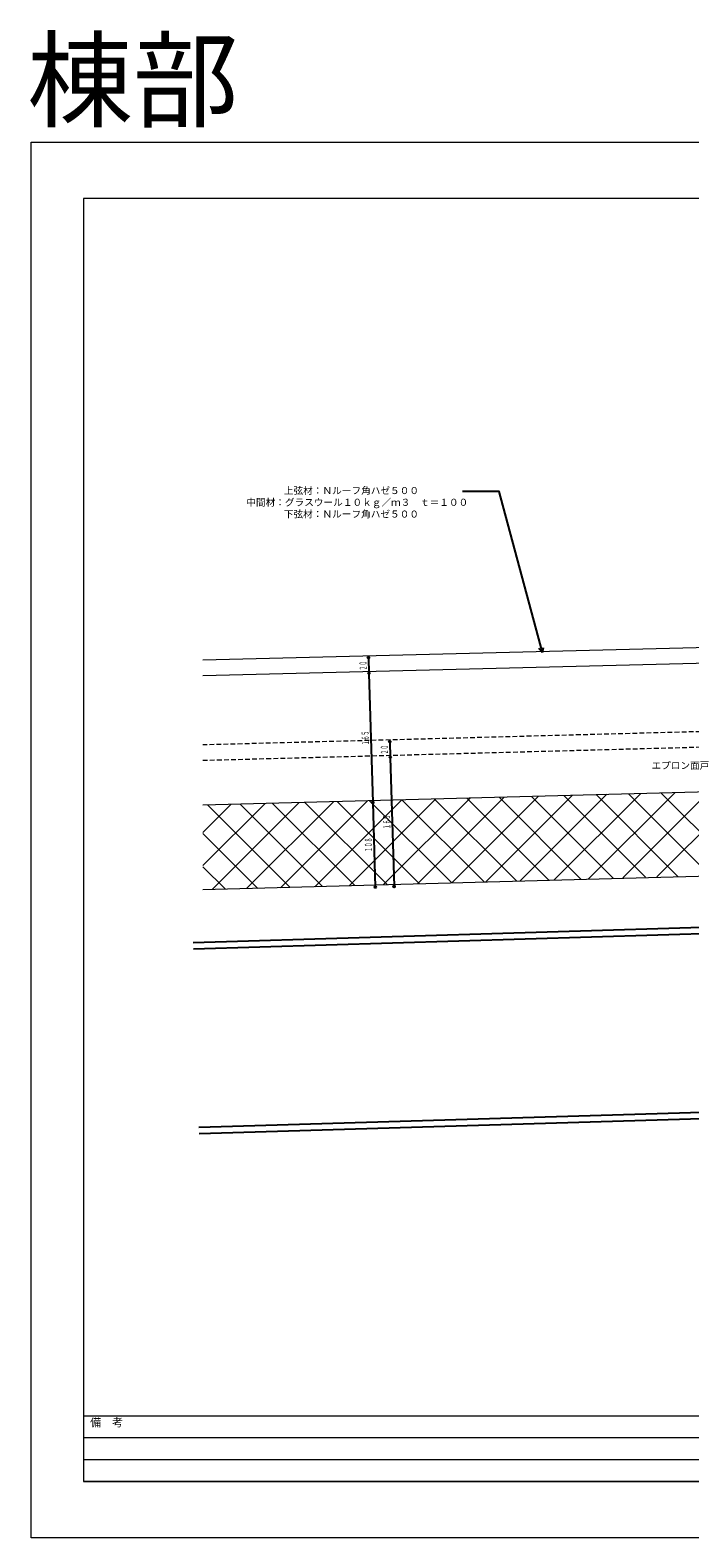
# Model space of a CAD drawing. Units: millimetres, scale not verified. Extents: x -1263 to 1258, y -891 to 1034.
# Drawn here: x -1263 to -421, y -891 to 1034 of the extents above; entities that cross this region are included whole.
import ezdxf
from ezdxf.enums import TextEntityAlignment as Align

# ---------------------------------------------------------------- set-up
doc = ezdxf.new("R2010")
doc.units = ezdxf.units.MM
doc.header["$LTSCALE"] = 3
doc.linetypes.add('DASHED2', pattern=[3, 2, -1])
for name, color, linetype, lineweight in [('0-0_補助1', 4, 'Continuous', 5), ('0-4_寸法線1', 5, 'Continuous', 25), ('0-6_名称1', 5, 'Continuous', 25), ('0-B_屋根1', 6, 'Continuous', 20), ('0-C_屋根2', 3, 'Continuous', 9), ('2-1_裏貼1', 2, 'Continuous', 18), ('4-3_H鋼2', 12, 'Continuous', 25), ('5-B_枠2', 4, 'Continuous', 5)]:
    doc.layers.add(name, color=color, linetype=linetype, lineweight=lineweight)
doc.layers.add('D-C_補助線1', color=4, linetype='Continuous')
doc.styles.add('Arial', font='')
doc.styles.add('ＭＳ ゴシック', font='')
doc.styles.get('Arial').set_extended_font_data('Arial')
doc.styles.get('ＭＳ ゴシック').set_extended_font_data('MS Gothic')

msp = doc.modelspace()

# ---------------------------------------------------------------- linework, layer by layer
at = {"layer": '0-0_補助1'}
for p, q in [((-1194.647, 819), (-1194.647, -819)), ((1191.647, 819), (-1194.647, 819)), ((-1194.647, -735), (1191.647, -735)), ((-1194.647, -763), (-320.3, -763)), ((-1194.647, -791), (-320.3, -791)), ((-1194.647, -819), (1191.647, -819)), ((1191.647, -819), (-1194.647, -819))]:
    msp.add_line(p, q, dxfattribs=at)
at = {"layer": '0-4_寸法線1'}
for p, q in [((-830.792, 232.772), (-830.196, 212.781)), ((-830.196, 212.781), (-825.28, 47.854)), ((-803.564, 125.535), (-802.968, 105.544)), ((-802.968, 105.544), (-798.052, -59.383)), ((-825.28, 47.854), (-822.062, -60.098))]:
    msp.add_line(p, q, dxfattribs=at)
for centre in [(-830.792, 232.772), (-830.196, 212.781), (-830.196, 212.781), (-803.564, 125.535), (-802.968, 105.544), (-802.968, 105.544), (-825.28, 47.854), (-825.28, 47.854), (-822.062, -60.098), (-798.052, -59.383)]:
    msp.add_circle(centre, 1.05, dxfattribs=at)
at = {"layer": '0-6_名称1'}
for q in [(-613.237, 244.408), (-607.442, 245.961)]:
    msp.add_line((-608.786, 239.389), q, dxfattribs=at)
msp.add_lwpolyline([(-608.786, 239.389), (-663.9, 445.077), (-710.73, 445.077)], dxfattribs=at)
at = {"layer": '0-B_屋根1'}
for p, q in [((-357.42, 246.881), (-1042.062, 229.455)), ((-356.824, 226.89), (-1042.062, 209.446)), ((-82.062, 70.007), (-1042.062, 44.373))]:
    msp.add_line(p, q, dxfattribs=at)
at = {"layer": '0-C_屋根2', "linetype": 'DASHED2'}
for p, q in [((-83.08, 147.011), (-1042.062, 121.407)), ((-82.484, 127.019), (-1042.062, 101.398))]:
    msp.add_line(p, q, dxfattribs=at)
at = {"layer": '0-C_屋根2'}
msp.add_line((-2.062, -35.657), (-1042.062, -63.675), dxfattribs=at)
at = {"layer": '2-1_裏貼1'}
for p, q in [((-637.224, -52.147), (-526.664, 58.412)), ((-593.554, -50.904), (-483.049, 59.601)), ((-549.884, -49.66), (-439.435, 60.789)), ((-435.754, -46.41), (-540.208, 58.044)), ((-506.214, -48.417), (-395.82, 61.977)), ((-394.502, -45.236), (-498.906, 59.169)), ((-462.544, -47.173), (-352.206, 63.165)), ((-353.25, -44.061), (-457.605, 60.294)), ((-1042.062, -32.722), (-962.809, 46.532)), ((-1042.062, 9.705), (-1006.423, 45.344)), ((-930.775, -60.506), (-1035.824, 44.543)), ((-1030.253, -63.339), (-919.194, 47.72)), ((-889.523, -59.332), (-994.522, 45.668)), ((-986.583, -62.095), (-875.58, 48.908)), ((-848.271, -58.157), (-953.221, 46.793)), ((-942.913, -60.852), (-831.965, 50.096)), ((-807.019, -56.982), (-911.92, 47.918)), ((-899.243, -59.608), (-788.351, 51.284)), ((-765.768, -55.808), (-870.618, 49.043)), ((-855.573, -58.365), (-744.736, 52.472)), ((-724.516, -54.633), (-829.317, 50.168)), ((-811.903, -57.121), (-701.122, 53.66)), ((-683.264, -53.458), (-788.016, 51.293)), ((-768.233, -55.878), (-657.507, 54.848)), ((-642.012, -52.284), (-746.714, 52.418)), ((-724.564, -54.634), (-613.893, 56.036)), ((-600.761, -51.109), (-705.413, 53.543)), ((-680.894, -53.391), (-570.278, 57.224)), ((-559.509, -49.934), (-664.112, 54.668)), ((-518.257, -48.76), (-622.81, 55.793)), ((-477.005, -47.585), (-581.509, 56.918)), ((-972.027, -61.681), (-1042.062, 8.355)), ((-1013.278, -62.855), (-1042.062, -34.072))]:
    msp.add_line(p, q, dxfattribs=at)
at = {"layer": '4-3_H鋼2'}
for p, q in [((-1054.416, -130.76), (-132.062, -103.09)), ((-1054.176, -138.757), (-132.062, -111.093)), ((-1047.339, -366.654), (-132.062, -339.196)), ((-1047.099, -374.651), (-132.062, -347.199))]:
    msp.add_line(p, q, dxfattribs=at)
at = {"layer": '5-B_枠2'}
msp.add_lwpolyline([(-1261.5, 891), (1258.5, 891), (1258.5, -891), (-1261.5, -891)], close=True, dxfattribs=at)

# ---------------------------------------------------------------- texts
at = {"layer": '0-0_補助1', "style": 'Arial'}
msp.add_text('備\u3000考', height=10.23, dxfattribs=at).set_placement((-1185.974, -751.913), align=Align.BOTTOM_LEFT)
at = {"layer": '0-4_寸法線1', "style": 'ＭＳ ゴシック', "width": 0.5}
for s, p in [('２０', (-830.315, 216.779)), ('１６５', (-827.47, 121.321)), ('２０', (-803.087, 109.542)), ('１６５', (-800.242, 14.085)), ('１０８', (-823.403, -15.118))]:
    msp.add_text(s, height=8.798, rotation=91.707, dxfattribs=at).set_placement(p, align=Align.BOTTOM_LEFT)
at = {"layer": '0-6_名称1', "style": 'ＭＳ ゴシック'}
for s, p in [('上弦材：Ｎルーフ角ハゼ５００\u3000\u3000\u3000\u3000\u3000', (-938.73, 439.077)), ('中間材：グラスウール１０ｋｇ／ｍ３\u3000ｔ＝１００', (-986.73, 424.077)), ('下弦材：Ｎルーフ角ハゼ５００\u3000\u3000\u3000\u3000\u3000', (-938.73, 409.077)), ('エプロン面戸', (-469.552, 88.068))]:
    msp.add_text(s, height=8.798, dxfattribs=at).set_placement(p, align=Align.BOTTOM_LEFT)
at = {"layer": 'D-C_補助線1', "style": 'ＭＳ ゴシック'}
msp.add_text('棟部', height=98.97, dxfattribs=at).set_placement((-1266.54, 891), align=Align.BOTTOM_LEFT)

doc.saveas('drawing.dxf')
